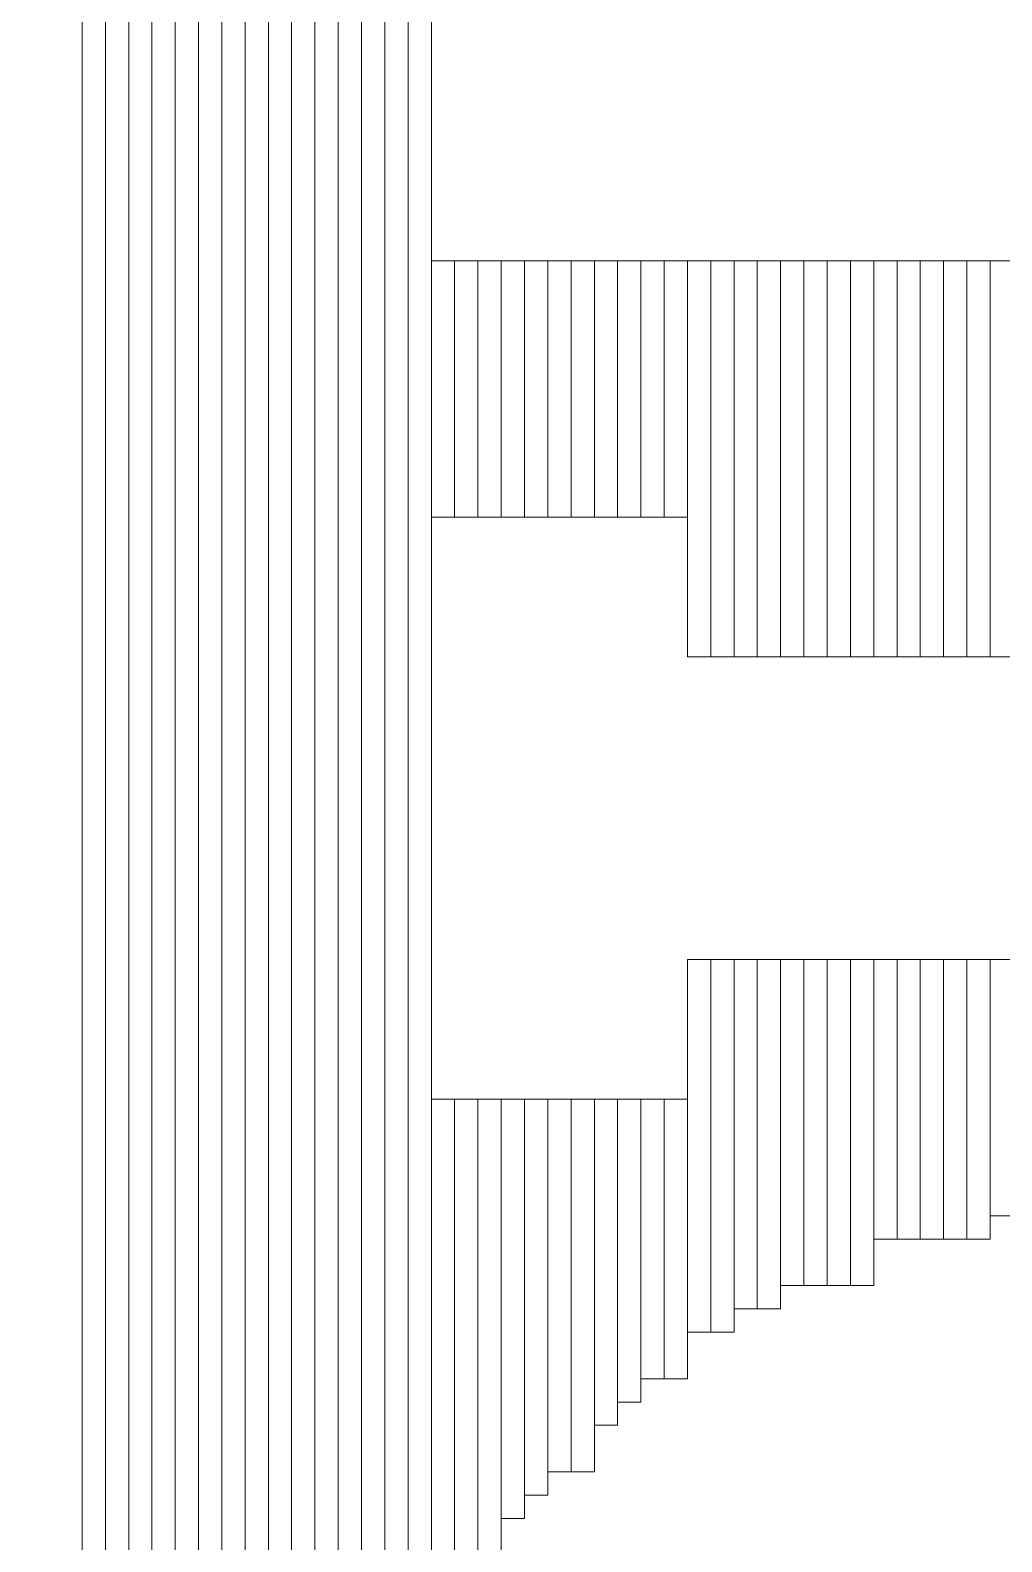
# Model space of a CAD drawing. Header units: millimetres. Extents: x -86 to 67, y -55 to 52.
# Drawn here: x -30.774 to -29.715, y 27.174 to 28.822 of the extents above; entities that cross this region are included whole.
import ezdxf

# ---------------------------------------------------------------- set-up
doc = ezdxf.new("R2010")
doc.units = ezdxf.units.MM
doc.header["$MEASUREMENT"] = 0
doc.layers.add('BG_OUTLINE', color=7, linetype='Continuous')
doc.layers.add('MA_PEN3', color=7, linetype='Continuous')

msp = doc.modelspace()

# ---------------------------------------------------------------- linework, layer by layer
at = {"layer": 'BG_OUTLINE', "color": 3, "lineweight": 9}
msp.add_open_spline([(-60.0926, 34.7331), (-60.0926, 34.7331), (63.7724, 34.7331), (63.7724, 34.7331), (63.7724, 34.7331), (64.585, 34.7336), (65.3646, 34.4113), (65.9396, 33.837), (65.9396, 33.837), (66.5146, 33.2627), (66.8379, 32.4797), (66.8384, 31.667), (66.8384, 31.667), (66.8384, 31.667), (66.8412, -52.28), (66.8412, -52.28), (66.8412, -52.28), (66.8412, -52.28), (66.8384, -52.1933), (66.8384, -52.1933), (66.8384, -52.1933), (66.8389, -53.006), (66.5166, -53.7856), (65.9424, -54.3606), (65.9424, -54.3606), (65.3681, -54.9356), (64.585, -55.2589), (63.7724, -55.2594), (63.7724, -55.2594), (63.7724, -55.2594), (-60.1869, -55.2594), (-60.1869, -55.2594), (-60.1869, -55.2594), (-60.1869, -55.2594), (-60.0853, -55.2518), (-60.0853, -55.2518), (-60.0853, -55.2518), (-60.8979, -55.2523), (-61.6775, -54.9299), (-62.2525, -54.3557), (-62.2525, -54.3557), (-62.8275, -53.7814), (-63.1508, -52.9984), (-63.1513, -52.1857), (-63.1513, -52.1857), (-63.1513, -52.1857), (-63.1587, 31.667), (-63.1587, 31.667), (-63.1587, 31.667), (-63.1592, 32.4797), (-62.8369, 33.2593), (-62.2626, 33.8343), (-62.2626, 33.8343), (-61.6883, 34.4093), (-60.9053, 34.7326), (-60.0926, 34.7331)], degree=3, knots=[0, 0, 0, 0, 0.071429, 0.071429, 0.071429, 0.071429, 0.142857, 0.142857, 0.142857, 0.142857, 0.214286, 0.214286, 0.214286, 0.214286, 0.285714, 0.285714, 0.285714, 0.285714, 0.357143, 0.357143, 0.357143, 0.357143, 0.428571, 0.428571, 0.428571, 0.428571, 0.5, 0.5, 0.5, 0.5, 0.571429, 0.571429, 0.571429, 0.571429, 0.642857, 0.642857, 0.642857, 0.642857, 0.714286, 0.714286, 0.714286, 0.714286, 0.785714, 0.785714, 0.785714, 0.785714, 0.857143, 0.857143, 0.857143, 0.857143, 0.928571, 0.928571, 0.928571, 0.928571, 1, 1, 1, 1], dxfattribs=at)
at = {"layer": 'MA_PEN3', "color": 5, "lineweight": 9}
for points in [[(-30.7178, 34.3874), (-30.7178, 34.3874), (-30.6924, 34.3874), (-30.6924, 34.3874), (-30.6924, 34.3874), (-30.6924, 34.3874), (-30.6924, 25.3958), (-30.6924, 25.3958), (-30.6924, 25.3958), (-30.6924, 25.3958), (-30.7178, 25.3958), (-30.7178, 25.3958), (-30.7178, 25.3958), (-30.7178, 25.3958), (-30.7178, 34.3874), (-30.7178, 34.3874)], [(-30.6924, 34.3874), (-30.6924, 34.3874), (-30.667, 34.3874), (-30.667, 34.3874), (-30.667, 34.3874), (-30.667, 34.3874), (-30.667, 25.3958), (-30.667, 25.3958), (-30.667, 25.3958), (-30.667, 25.3958), (-30.6924, 25.3958), (-30.6924, 25.3958), (-30.6924, 25.3958), (-30.6924, 25.3958), (-30.6924, 34.3874), (-30.6924, 34.3874)], [(-30.667, 34.3874), (-30.667, 34.3874), (-30.6416, 34.3874), (-30.6416, 34.3874), (-30.6416, 34.3874), (-30.6416, 34.3874), (-30.6416, 25.3958), (-30.6416, 25.3958), (-30.6416, 25.3958), (-30.6416, 25.3958), (-30.667, 25.3958), (-30.667, 25.3958), (-30.667, 25.3958), (-30.667, 25.3958), (-30.667, 34.3874), (-30.667, 34.3874)], [(-30.6416, 34.3874), (-30.6416, 34.3874), (-30.6162, 34.3874), (-30.6162, 34.3874), (-30.6162, 34.3874), (-30.6162, 34.3874), (-30.6162, 25.3958), (-30.6162, 25.3958), (-30.6162, 25.3958), (-30.6162, 25.3958), (-30.6416, 25.3958), (-30.6416, 25.3958), (-30.6416, 25.3958), (-30.6416, 25.3958), (-30.6416, 34.3874), (-30.6416, 34.3874)], [(-30.6162, 34.3874), (-30.6162, 34.3874), (-30.5908, 34.3874), (-30.5908, 34.3874), (-30.5908, 34.3874), (-30.5908, 34.3874), (-30.5908, 25.3958), (-30.5908, 25.3958), (-30.5908, 25.3958), (-30.5908, 25.3958), (-30.6162, 25.3958), (-30.6162, 25.3958), (-30.6162, 25.3958), (-30.6162, 25.3958), (-30.6162, 34.3874), (-30.6162, 34.3874)], [(-30.5908, 34.3874), (-30.5908, 34.3874), (-30.5654, 34.3874), (-30.5654, 34.3874), (-30.5654, 34.3874), (-30.5654, 34.3874), (-30.5654, 25.3958), (-30.5654, 25.3958), (-30.5654, 25.3958), (-30.5654, 25.3958), (-30.5908, 25.3958), (-30.5908, 25.3958), (-30.5908, 25.3958), (-30.5908, 25.3958), (-30.5908, 34.3874), (-30.5908, 34.3874)], [(-30.5654, 34.3874), (-30.5654, 34.3874), (-30.54, 34.3874), (-30.54, 34.3874), (-30.54, 34.3874), (-30.54, 34.3874), (-30.54, 25.3958), (-30.54, 25.3958), (-30.54, 25.3958), (-30.54, 25.3958), (-30.5654, 25.3958), (-30.5654, 25.3958), (-30.5654, 25.3958), (-30.5654, 25.3958), (-30.5654, 34.3874), (-30.5654, 34.3874)], [(-30.54, 34.3874), (-30.54, 34.3874), (-30.5146, 34.3874), (-30.5146, 34.3874), (-30.5146, 34.3874), (-30.5146, 34.3874), (-30.5146, 25.3958), (-30.5146, 25.3958), (-30.5146, 25.3958), (-30.5146, 25.3958), (-30.54, 25.3958), (-30.54, 25.3958), (-30.54, 25.3958), (-30.54, 25.3958), (-30.54, 34.3874), (-30.54, 34.3874)], [(-30.5146, 34.3874), (-30.5146, 34.3874), (-30.4892, 34.3874), (-30.4892, 34.3874), (-30.4892, 34.3874), (-30.4892, 34.3874), (-30.4892, 25.3958), (-30.4892, 25.3958), (-30.4892, 25.3958), (-30.4892, 25.3958), (-30.5146, 25.3958), (-30.5146, 25.3958), (-30.5146, 25.3958), (-30.5146, 25.3958), (-30.5146, 34.3874), (-30.5146, 34.3874)], [(-30.4892, 34.3874), (-30.4892, 34.3874), (-30.4638, 34.3874), (-30.4638, 34.3874), (-30.4638, 34.3874), (-30.4638, 34.3874), (-30.4638, 25.3958), (-30.4638, 25.3958), (-30.4638, 25.3958), (-30.4638, 25.3958), (-30.4892, 25.3958), (-30.4892, 25.3958), (-30.4892, 25.3958), (-30.4892, 25.3958), (-30.4892, 34.3874), (-30.4892, 34.3874)], [(-30.4638, 34.3874), (-30.4638, 34.3874), (-30.4384, 34.3874), (-30.4384, 34.3874), (-30.4384, 34.3874), (-30.4384, 34.3874), (-30.4384, 25.3958), (-30.4384, 25.3958), (-30.4384, 25.3958), (-30.4384, 25.3958), (-30.4638, 25.3958), (-30.4638, 25.3958), (-30.4638, 25.3958), (-30.4638, 25.3958), (-30.4638, 34.3874), (-30.4638, 34.3874)], [(-30.4384, 34.3874), (-30.4384, 34.3874), (-30.413, 34.3874), (-30.413, 34.3874), (-30.413, 34.3874), (-30.413, 34.3874), (-30.413, 25.3958), (-30.413, 25.3958), (-30.413, 25.3958), (-30.413, 25.3958), (-30.4384, 25.3958), (-30.4384, 25.3958), (-30.4384, 25.3958), (-30.4384, 25.3958), (-30.4384, 34.3874), (-30.4384, 34.3874)], [(-30.413, 34.3874), (-30.413, 34.3874), (-30.3876, 34.3874), (-30.3876, 34.3874), (-30.3876, 34.3874), (-30.3876, 34.3874), (-30.3876, 25.3958), (-30.3876, 25.3958), (-30.3876, 25.3958), (-30.3876, 25.3958), (-30.413, 25.3958), (-30.413, 25.3958), (-30.413, 25.3958), (-30.413, 25.3958), (-30.413, 34.3874), (-30.413, 34.3874)], [(-30.3876, 34.3874), (-30.3876, 34.3874), (-30.3622, 34.3874), (-30.3622, 34.3874), (-30.3622, 34.3874), (-30.3622, 34.3874), (-30.3622, 25.3958), (-30.3622, 25.3958), (-30.3622, 25.3958), (-30.3622, 25.3958), (-30.3876, 25.3958), (-30.3876, 25.3958), (-30.3876, 25.3958), (-30.3876, 25.3958), (-30.3876, 34.3874), (-30.3876, 34.3874)], [(-30.3622, 31.822), (-30.3622, 31.822), (-30.3368, 31.822), (-30.3368, 31.822), (-30.3368, 31.822), (-30.3368, 31.822), (-30.3368, 26.9198), (-30.3368, 26.9198), (-30.3368, 26.9198), (-30.3368, 26.9198), (-30.3622, 26.9198), (-30.3622, 26.9198), (-30.3622, 26.9198), (-30.3622, 26.9198), (-30.3622, 31.822), (-30.3622, 31.822)], [(-30.3368, 28.5708), (-30.3368, 28.5708), (-30.3114, 28.5708), (-30.3114, 28.5708), (-30.3114, 28.5708), (-30.3114, 28.5708), (-30.3114, 28.2914), (-30.3114, 28.2914), (-30.3114, 28.2914), (-30.3114, 28.2914), (-30.3368, 28.2914), (-30.3368, 28.2914), (-30.3368, 28.2914), (-30.3368, 28.2914), (-30.3368, 28.5708), (-30.3368, 28.5708)], [(-30.3114, 28.5708), (-30.3114, 28.5708), (-30.286, 28.5708), (-30.286, 28.5708), (-30.286, 28.5708), (-30.286, 28.5708), (-30.286, 28.2914), (-30.286, 28.2914), (-30.286, 28.2914), (-30.286, 28.2914), (-30.3114, 28.2914), (-30.3114, 28.2914), (-30.3114, 28.2914), (-30.3114, 28.2914), (-30.3114, 28.5708), (-30.3114, 28.5708)], [(-30.286, 28.5708), (-30.286, 28.5708), (-30.2606, 28.5708), (-30.2606, 28.5708), (-30.2606, 28.5708), (-30.2606, 28.5708), (-30.2606, 28.2914), (-30.2606, 28.2914), (-30.2606, 28.2914), (-30.2606, 28.2914), (-30.286, 28.2914), (-30.286, 28.2914), (-30.286, 28.2914), (-30.286, 28.2914), (-30.286, 28.5708), (-30.286, 28.5708)], [(-30.2606, 28.5708), (-30.2606, 28.5708), (-30.2352, 28.5708), (-30.2352, 28.5708), (-30.2352, 28.5708), (-30.2352, 28.5708), (-30.2352, 28.2914), (-30.2352, 28.2914), (-30.2352, 28.2914), (-30.2352, 28.2914), (-30.2606, 28.2914), (-30.2606, 28.2914), (-30.2606, 28.2914), (-30.2606, 28.2914), (-30.2606, 28.5708), (-30.2606, 28.5708)], [(-30.2352, 28.5708), (-30.2352, 28.5708), (-30.2098, 28.5708), (-30.2098, 28.5708), (-30.2098, 28.5708), (-30.2098, 28.5708), (-30.2098, 28.2914), (-30.2098, 28.2914), (-30.2098, 28.2914), (-30.2098, 28.2914), (-30.2352, 28.2914), (-30.2352, 28.2914), (-30.2352, 28.2914), (-30.2352, 28.2914), (-30.2352, 28.5708), (-30.2352, 28.5708)], [(-30.2098, 28.5708), (-30.2098, 28.5708), (-30.1844, 28.5708), (-30.1844, 28.5708), (-30.1844, 28.5708), (-30.1844, 28.5708), (-30.1844, 28.2914), (-30.1844, 28.2914), (-30.1844, 28.2914), (-30.1844, 28.2914), (-30.2098, 28.2914), (-30.2098, 28.2914), (-30.2098, 28.2914), (-30.2098, 28.2914), (-30.2098, 28.5708), (-30.2098, 28.5708)], [(-30.1844, 28.5708), (-30.1844, 28.5708), (-30.159, 28.5708), (-30.159, 28.5708), (-30.159, 28.5708), (-30.159, 28.5708), (-30.159, 28.2914), (-30.159, 28.2914), (-30.159, 28.2914), (-30.159, 28.2914), (-30.1844, 28.2914), (-30.1844, 28.2914), (-30.1844, 28.2914), (-30.1844, 28.2914), (-30.1844, 28.5708), (-30.1844, 28.5708)], [(-30.159, 28.5708), (-30.159, 28.5708), (-30.1336, 28.5708), (-30.1336, 28.5708), (-30.1336, 28.5708), (-30.1336, 28.5708), (-30.1336, 28.2914), (-30.1336, 28.2914), (-30.1336, 28.2914), (-30.1336, 28.2914), (-30.159, 28.2914), (-30.159, 28.2914), (-30.159, 28.2914), (-30.159, 28.2914), (-30.159, 28.5708), (-30.159, 28.5708)], [(-30.1336, 28.5708), (-30.1336, 28.5708), (-30.1082, 28.5708), (-30.1082, 28.5708), (-30.1082, 28.5708), (-30.1082, 28.5708), (-30.1082, 28.2914), (-30.1082, 28.2914), (-30.1082, 28.2914), (-30.1082, 28.2914), (-30.1336, 28.2914), (-30.1336, 28.2914), (-30.1336, 28.2914), (-30.1336, 28.2914), (-30.1336, 28.5708), (-30.1336, 28.5708)], [(-30.1082, 28.5708), (-30.1082, 28.5708), (-30.0828, 28.5708), (-30.0828, 28.5708), (-30.0828, 28.5708), (-30.0828, 28.5708), (-30.0828, 28.2914), (-30.0828, 28.2914), (-30.0828, 28.2914), (-30.0828, 28.2914), (-30.1082, 28.2914), (-30.1082, 28.2914), (-30.1082, 28.2914), (-30.1082, 28.2914), (-30.1082, 28.5708), (-30.1082, 28.5708)], [(-30.0828, 28.5708), (-30.0828, 28.5708), (-30.0574, 28.5708), (-30.0574, 28.5708), (-30.0574, 28.5708), (-30.0574, 28.5708), (-30.0574, 28.2914), (-30.0574, 28.2914), (-30.0574, 28.2914), (-30.0574, 28.2914), (-30.0828, 28.2914), (-30.0828, 28.2914), (-30.0828, 28.2914), (-30.0828, 28.2914), (-30.0828, 28.5708), (-30.0828, 28.5708)], [(-30.0574, 28.5708), (-30.0574, 28.5708), (-30.032, 28.5708), (-30.032, 28.5708), (-30.032, 28.5708), (-30.032, 28.5708), (-30.032, 28.139), (-30.032, 28.139), (-30.032, 28.139), (-30.032, 28.139), (-30.0574, 28.139), (-30.0574, 28.139), (-30.0574, 28.139), (-30.0574, 28.139), (-30.0574, 28.5708), (-30.0574, 28.5708)], [(-30.032, 28.5708), (-30.032, 28.5708), (-30.0066, 28.5708), (-30.0066, 28.5708), (-30.0066, 28.5708), (-30.0066, 28.5708), (-30.0066, 28.139), (-30.0066, 28.139), (-30.0066, 28.139), (-30.0066, 28.139), (-30.032, 28.139), (-30.032, 28.139), (-30.032, 28.139), (-30.032, 28.139), (-30.032, 28.5708), (-30.032, 28.5708)], [(-30.0066, 28.5708), (-30.0066, 28.5708), (-29.9812, 28.5708), (-29.9812, 28.5708), (-29.9812, 28.5708), (-29.9812, 28.5708), (-29.9812, 28.139), (-29.9812, 28.139), (-29.9812, 28.139), (-29.9812, 28.139), (-30.0066, 28.139), (-30.0066, 28.139), (-30.0066, 28.139), (-30.0066, 28.139), (-30.0066, 28.5708), (-30.0066, 28.5708)], [(-29.9812, 28.5708), (-29.9812, 28.5708), (-29.9558, 28.5708), (-29.9558, 28.5708), (-29.9558, 28.5708), (-29.9558, 28.5708), (-29.9558, 28.139), (-29.9558, 28.139), (-29.9558, 28.139), (-29.9558, 28.139), (-29.9812, 28.139), (-29.9812, 28.139), (-29.9812, 28.139), (-29.9812, 28.139), (-29.9812, 28.5708), (-29.9812, 28.5708)], [(-29.9558, 28.5708), (-29.9558, 28.5708), (-29.9304, 28.5708), (-29.9304, 28.5708), (-29.9304, 28.5708), (-29.9304, 28.5708), (-29.9304, 28.139), (-29.9304, 28.139), (-29.9304, 28.139), (-29.9304, 28.139), (-29.9558, 28.139), (-29.9558, 28.139), (-29.9558, 28.139), (-29.9558, 28.139), (-29.9558, 28.5708), (-29.9558, 28.5708)], [(-29.9304, 28.5708), (-29.9304, 28.5708), (-29.905, 28.5708), (-29.905, 28.5708), (-29.905, 28.5708), (-29.905, 28.5708), (-29.905, 28.139), (-29.905, 28.139), (-29.905, 28.139), (-29.905, 28.139), (-29.9304, 28.139), (-29.9304, 28.139), (-29.9304, 28.139), (-29.9304, 28.139), (-29.9304, 28.5708), (-29.9304, 28.5708)], [(-29.905, 28.5708), (-29.905, 28.5708), (-29.8796, 28.5708), (-29.8796, 28.5708), (-29.8796, 28.5708), (-29.8796, 28.5708), (-29.8796, 28.139), (-29.8796, 28.139), (-29.8796, 28.139), (-29.8796, 28.139), (-29.905, 28.139), (-29.905, 28.139), (-29.905, 28.139), (-29.905, 28.139), (-29.905, 28.5708), (-29.905, 28.5708)], [(-29.8796, 28.5708), (-29.8796, 28.5708), (-29.8542, 28.5708), (-29.8542, 28.5708), (-29.8542, 28.5708), (-29.8542, 28.5708), (-29.8542, 28.139), (-29.8542, 28.139), (-29.8542, 28.139), (-29.8542, 28.139), (-29.8796, 28.139), (-29.8796, 28.139), (-29.8796, 28.139), (-29.8796, 28.139), (-29.8796, 28.5708), (-29.8796, 28.5708)], [(-29.8542, 28.5708), (-29.8542, 28.5708), (-29.8288, 28.5708), (-29.8288, 28.5708), (-29.8288, 28.5708), (-29.8288, 28.5708), (-29.8288, 28.139), (-29.8288, 28.139), (-29.8288, 28.139), (-29.8288, 28.139), (-29.8542, 28.139), (-29.8542, 28.139), (-29.8542, 28.139), (-29.8542, 28.139), (-29.8542, 28.5708), (-29.8542, 28.5708)], [(-29.8288, 28.5708), (-29.8288, 28.5708), (-29.8034, 28.5708), (-29.8034, 28.5708), (-29.8034, 28.5708), (-29.8034, 28.5708), (-29.8034, 28.139), (-29.8034, 28.139), (-29.8034, 28.139), (-29.8034, 28.139), (-29.8288, 28.139), (-29.8288, 28.139), (-29.8288, 28.139), (-29.8288, 28.139), (-29.8288, 28.5708), (-29.8288, 28.5708)], [(-29.8034, 28.5708), (-29.8034, 28.5708), (-29.778, 28.5708), (-29.778, 28.5708), (-29.778, 28.5708), (-29.778, 28.5708), (-29.778, 28.139), (-29.778, 28.139), (-29.778, 28.139), (-29.778, 28.139), (-29.8034, 28.139), (-29.8034, 28.139), (-29.8034, 28.139), (-29.8034, 28.139), (-29.8034, 28.5708), (-29.8034, 28.5708)], [(-29.778, 28.5708), (-29.778, 28.5708), (-29.7526, 28.5708), (-29.7526, 28.5708), (-29.7526, 28.5708), (-29.7526, 28.5708), (-29.7526, 28.139), (-29.7526, 28.139), (-29.7526, 28.139), (-29.7526, 28.139), (-29.778, 28.139), (-29.778, 28.139), (-29.778, 28.139), (-29.778, 28.139), (-29.778, 28.5708), (-29.778, 28.5708)], [(-29.7526, 28.5708), (-29.7526, 28.5708), (-29.7272, 28.5708), (-29.7272, 28.5708), (-29.7272, 28.5708), (-29.7272, 28.5708), (-29.7272, 28.139), (-29.7272, 28.139), (-29.7272, 28.139), (-29.7272, 28.139), (-29.7526, 28.139), (-29.7526, 28.139), (-29.7526, 28.139), (-29.7526, 28.139), (-29.7526, 28.5708), (-29.7526, 28.5708)], [(-29.7272, 28.5708), (-29.7272, 28.5708), (-29.7018, 28.5708), (-29.7018, 28.5708), (-29.7018, 28.5708), (-29.7018, 28.5708), (-29.7018, 28.139), (-29.7018, 28.139), (-29.7018, 28.139), (-29.7018, 28.139), (-29.7272, 28.139), (-29.7272, 28.139), (-29.7272, 28.139), (-29.7272, 28.139), (-29.7272, 28.5708), (-29.7272, 28.5708)], [(-30.0574, 27.8088), (-30.0574, 27.8088), (-30.032, 27.8088), (-30.032, 27.8088), (-30.032, 27.8088), (-30.032, 27.8088), (-30.032, 27.4024), (-30.032, 27.4024), (-30.032, 27.4024), (-30.032, 27.4024), (-30.0574, 27.4024), (-30.0574, 27.4024), (-30.0574, 27.4024), (-30.0574, 27.4024), (-30.0574, 27.8088), (-30.0574, 27.8088)], [(-30.032, 27.8088), (-30.032, 27.8088), (-30.0066, 27.8088), (-30.0066, 27.8088), (-30.0066, 27.8088), (-30.0066, 27.8088), (-30.0066, 27.4024), (-30.0066, 27.4024), (-30.0066, 27.4024), (-30.0066, 27.4024), (-30.032, 27.4024), (-30.032, 27.4024), (-30.032, 27.4024), (-30.032, 27.4024), (-30.032, 27.8088), (-30.032, 27.8088)], [(-30.0066, 27.8088), (-30.0066, 27.8088), (-29.9812, 27.8088), (-29.9812, 27.8088), (-29.9812, 27.8088), (-29.9812, 27.8088), (-29.9812, 27.4278), (-29.9812, 27.4278), (-29.9812, 27.4278), (-29.9812, 27.4278), (-30.0066, 27.4278), (-30.0066, 27.4278), (-30.0066, 27.4278), (-30.0066, 27.4278), (-30.0066, 27.8088), (-30.0066, 27.8088)], [(-29.9812, 27.8088), (-29.9812, 27.8088), (-29.9558, 27.8088), (-29.9558, 27.8088), (-29.9558, 27.8088), (-29.9558, 27.8088), (-29.9558, 27.4278), (-29.9558, 27.4278), (-29.9558, 27.4278), (-29.9558, 27.4278), (-29.9812, 27.4278), (-29.9812, 27.4278), (-29.9812, 27.4278), (-29.9812, 27.4278), (-29.9812, 27.8088), (-29.9812, 27.8088)], [(-29.9558, 27.8088), (-29.9558, 27.8088), (-29.9304, 27.8088), (-29.9304, 27.8088), (-29.9304, 27.8088), (-29.9304, 27.8088), (-29.9304, 27.4532), (-29.9304, 27.4532), (-29.9304, 27.4532), (-29.9304, 27.4532), (-29.9558, 27.4532), (-29.9558, 27.4532), (-29.9558, 27.4532), (-29.9558, 27.4532), (-29.9558, 27.8088), (-29.9558, 27.8088)], [(-29.9304, 27.8088), (-29.9304, 27.8088), (-29.905, 27.8088), (-29.905, 27.8088), (-29.905, 27.8088), (-29.905, 27.8088), (-29.905, 27.4532), (-29.905, 27.4532), (-29.905, 27.4532), (-29.905, 27.4532), (-29.9304, 27.4532), (-29.9304, 27.4532), (-29.9304, 27.4532), (-29.9304, 27.4532), (-29.9304, 27.8088), (-29.9304, 27.8088)], [(-29.905, 27.8088), (-29.905, 27.8088), (-29.8796, 27.8088), (-29.8796, 27.8088), (-29.8796, 27.8088), (-29.8796, 27.8088), (-29.8796, 27.4532), (-29.8796, 27.4532), (-29.8796, 27.4532), (-29.8796, 27.4532), (-29.905, 27.4532), (-29.905, 27.4532), (-29.905, 27.4532), (-29.905, 27.4532), (-29.905, 27.8088), (-29.905, 27.8088)], [(-29.8796, 27.8088), (-29.8796, 27.8088), (-29.8542, 27.8088), (-29.8542, 27.8088), (-29.8542, 27.8088), (-29.8542, 27.8088), (-29.8542, 27.4532), (-29.8542, 27.4532), (-29.8542, 27.4532), (-29.8542, 27.4532), (-29.8796, 27.4532), (-29.8796, 27.4532), (-29.8796, 27.4532), (-29.8796, 27.4532), (-29.8796, 27.8088), (-29.8796, 27.8088)], [(-29.8542, 27.8088), (-29.8542, 27.8088), (-29.8288, 27.8088), (-29.8288, 27.8088), (-29.8288, 27.8088), (-29.8288, 27.8088), (-29.8288, 27.504), (-29.8288, 27.504), (-29.8288, 27.504), (-29.8288, 27.504), (-29.8542, 27.504), (-29.8542, 27.504), (-29.8542, 27.504), (-29.8542, 27.504), (-29.8542, 27.8088), (-29.8542, 27.8088)], [(-29.8288, 27.8088), (-29.8288, 27.8088), (-29.8034, 27.8088), (-29.8034, 27.8088), (-29.8034, 27.8088), (-29.8034, 27.8088), (-29.8034, 27.504), (-29.8034, 27.504), (-29.8034, 27.504), (-29.8034, 27.504), (-29.8288, 27.504), (-29.8288, 27.504), (-29.8288, 27.504), (-29.8288, 27.504), (-29.8288, 27.8088), (-29.8288, 27.8088)], [(-29.8034, 27.8088), (-29.8034, 27.8088), (-29.778, 27.8088), (-29.778, 27.8088), (-29.778, 27.8088), (-29.778, 27.8088), (-29.778, 27.504), (-29.778, 27.504), (-29.778, 27.504), (-29.778, 27.504), (-29.8034, 27.504), (-29.8034, 27.504), (-29.8034, 27.504), (-29.8034, 27.504), (-29.8034, 27.8088), (-29.8034, 27.8088)], [(-29.778, 27.8088), (-29.778, 27.8088), (-29.7526, 27.8088), (-29.7526, 27.8088), (-29.7526, 27.8088), (-29.7526, 27.8088), (-29.7526, 27.504), (-29.7526, 27.504), (-29.7526, 27.504), (-29.7526, 27.504), (-29.778, 27.504), (-29.778, 27.504), (-29.778, 27.504), (-29.778, 27.504), (-29.778, 27.8088), (-29.778, 27.8088)], [(-29.7526, 27.8088), (-29.7526, 27.8088), (-29.7272, 27.8088), (-29.7272, 27.8088), (-29.7272, 27.8088), (-29.7272, 27.8088), (-29.7272, 27.504), (-29.7272, 27.504), (-29.7272, 27.504), (-29.7272, 27.504), (-29.7526, 27.504), (-29.7526, 27.504), (-29.7526, 27.504), (-29.7526, 27.504), (-29.7526, 27.8088), (-29.7526, 27.8088)], [(-29.7272, 27.8088), (-29.7272, 27.8088), (-29.7018, 27.8088), (-29.7018, 27.8088), (-29.7018, 27.8088), (-29.7018, 27.8088), (-29.7018, 27.5294), (-29.7018, 27.5294), (-29.7018, 27.5294), (-29.7018, 27.5294), (-29.7272, 27.5294), (-29.7272, 27.5294), (-29.7272, 27.5294), (-29.7272, 27.5294), (-29.7272, 27.8088), (-29.7272, 27.8088)], [(-30.3368, 27.6564), (-30.3368, 27.6564), (-30.3114, 27.6564), (-30.3114, 27.6564), (-30.3114, 27.6564), (-30.3114, 27.6564), (-30.3114, 27.0468), (-30.3114, 27.0468), (-30.3114, 27.0468), (-30.3114, 27.0468), (-30.3368, 27.0468), (-30.3368, 27.0468), (-30.3368, 27.0468), (-30.3368, 27.0468), (-30.3368, 27.6564), (-30.3368, 27.6564)], [(-30.3114, 27.6564), (-30.3114, 27.6564), (-30.286, 27.6564), (-30.286, 27.6564), (-30.286, 27.6564), (-30.286, 27.6564), (-30.286, 27.123), (-30.286, 27.123), (-30.286, 27.123), (-30.286, 27.123), (-30.3114, 27.123), (-30.3114, 27.123), (-30.3114, 27.123), (-30.3114, 27.123), (-30.3114, 27.6564), (-30.3114, 27.6564)], [(-30.286, 27.6564), (-30.286, 27.6564), (-30.2606, 27.6564), (-30.2606, 27.6564), (-30.2606, 27.6564), (-30.2606, 27.6564), (-30.2606, 27.123), (-30.2606, 27.123), (-30.2606, 27.123), (-30.2606, 27.123), (-30.286, 27.123), (-30.286, 27.123), (-30.286, 27.123), (-30.286, 27.123), (-30.286, 27.6564), (-30.286, 27.6564)], [(-30.2606, 27.6564), (-30.2606, 27.6564), (-30.2352, 27.6564), (-30.2352, 27.6564), (-30.2352, 27.6564), (-30.2352, 27.6564), (-30.2352, 27.1992), (-30.2352, 27.1992), (-30.2352, 27.1992), (-30.2352, 27.1992), (-30.2606, 27.1992), (-30.2606, 27.1992), (-30.2606, 27.1992), (-30.2606, 27.1992), (-30.2606, 27.6564), (-30.2606, 27.6564)], [(-30.2352, 27.6564), (-30.2352, 27.6564), (-30.2098, 27.6564), (-30.2098, 27.6564), (-30.2098, 27.6564), (-30.2098, 27.6564), (-30.2098, 27.2246), (-30.2098, 27.2246), (-30.2098, 27.2246), (-30.2098, 27.2246), (-30.2352, 27.2246), (-30.2352, 27.2246), (-30.2352, 27.2246), (-30.2352, 27.2246), (-30.2352, 27.6564), (-30.2352, 27.6564)], [(-30.2098, 27.6564), (-30.2098, 27.6564), (-30.1844, 27.6564), (-30.1844, 27.6564), (-30.1844, 27.6564), (-30.1844, 27.6564), (-30.1844, 27.25), (-30.1844, 27.25), (-30.1844, 27.25), (-30.1844, 27.25), (-30.2098, 27.25), (-30.2098, 27.25), (-30.2098, 27.25), (-30.2098, 27.25), (-30.2098, 27.6564), (-30.2098, 27.6564)], [(-30.1844, 27.6564), (-30.1844, 27.6564), (-30.159, 27.6564), (-30.159, 27.6564), (-30.159, 27.6564), (-30.159, 27.6564), (-30.159, 27.25), (-30.159, 27.25), (-30.159, 27.25), (-30.159, 27.25), (-30.1844, 27.25), (-30.1844, 27.25), (-30.1844, 27.25), (-30.1844, 27.25), (-30.1844, 27.6564), (-30.1844, 27.6564)], [(-30.159, 27.6564), (-30.159, 27.6564), (-30.1336, 27.6564), (-30.1336, 27.6564), (-30.1336, 27.6564), (-30.1336, 27.6564), (-30.1336, 27.3008), (-30.1336, 27.3008), (-30.1336, 27.3008), (-30.1336, 27.3008), (-30.159, 27.3008), (-30.159, 27.3008), (-30.159, 27.3008), (-30.159, 27.3008), (-30.159, 27.6564), (-30.159, 27.6564)], [(-30.1336, 27.6564), (-30.1336, 27.6564), (-30.1082, 27.6564), (-30.1082, 27.6564), (-30.1082, 27.6564), (-30.1082, 27.6564), (-30.1082, 27.3262), (-30.1082, 27.3262), (-30.1082, 27.3262), (-30.1082, 27.3262), (-30.1336, 27.3262), (-30.1336, 27.3262), (-30.1336, 27.3262), (-30.1336, 27.3262), (-30.1336, 27.6564), (-30.1336, 27.6564)], [(-30.1082, 27.6564), (-30.1082, 27.6564), (-30.0828, 27.6564), (-30.0828, 27.6564), (-30.0828, 27.6564), (-30.0828, 27.6564), (-30.0828, 27.3516), (-30.0828, 27.3516), (-30.0828, 27.3516), (-30.0828, 27.3516), (-30.1082, 27.3516), (-30.1082, 27.3516), (-30.1082, 27.3516), (-30.1082, 27.3516), (-30.1082, 27.6564), (-30.1082, 27.6564)], [(-30.0828, 27.6564), (-30.0828, 27.6564), (-30.0574, 27.6564), (-30.0574, 27.6564), (-30.0574, 27.6564), (-30.0574, 27.6564), (-30.0574, 27.3516), (-30.0574, 27.3516), (-30.0574, 27.3516), (-30.0574, 27.3516), (-30.0828, 27.3516), (-30.0828, 27.3516), (-30.0828, 27.3516), (-30.0828, 27.3516), (-30.0828, 27.6564), (-30.0828, 27.6564)]]:
    msp.add_open_spline(points, degree=3, knots=[0, 0, 0, 0, 0.25, 0.25, 0.25, 0.25, 0.5, 0.5, 0.5, 0.5, 0.75, 0.75, 0.75, 0.75, 1, 1, 1, 1], dxfattribs=at)

doc.saveas('drawing.dxf')
